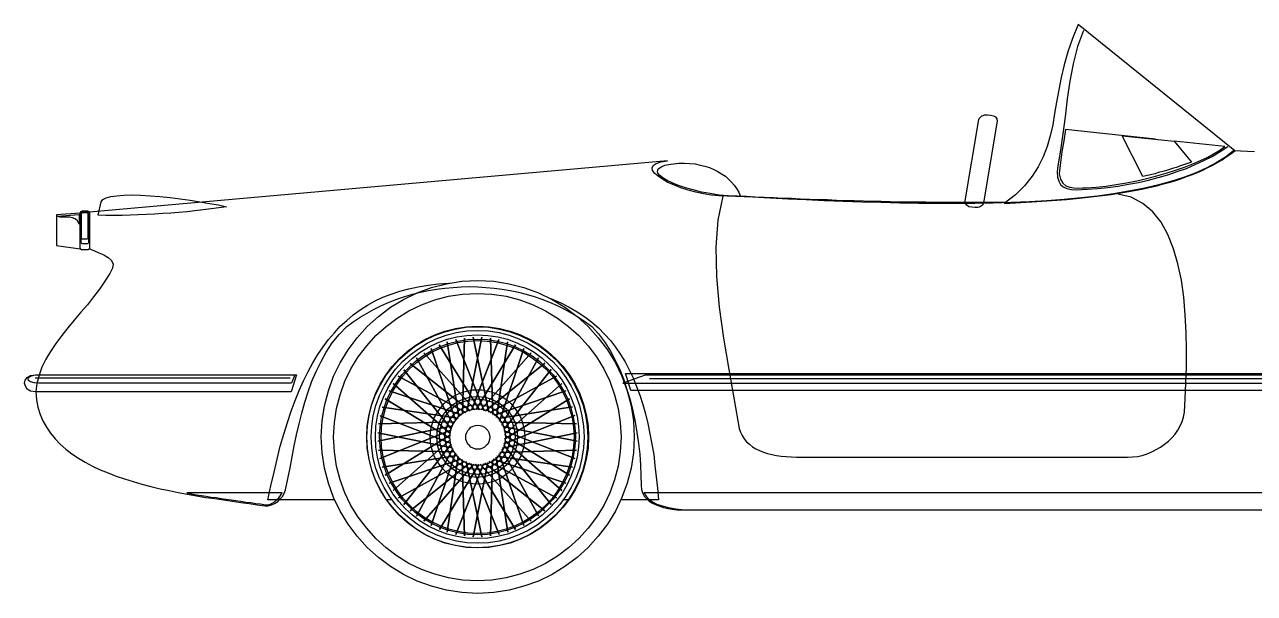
# Model space of a CAD drawing. Extents: x 9522 to 13341, y 14419 to 15540.
# Drawn here: x 9522 to 11902, y 14438 to 15540 of the extents above; entities that cross this region are included whole.
import ezdxf

# ---------------------------------------------------------------- set-up
doc = ezdxf.new("R2010")
doc.units = 0
doc.header["$LTSCALE"] = 100
doc.header["$MEASUREMENT"] = 0
doc.layers.add('LX-CAR', color=6, linetype='CONTINUOUS')

msp = doc.modelspace()

# ---------------------------------------------------------------- linework, layer by layer
at = {"layer": 'LX-CAR'}
for points in [[(11864.12, 15295.18), (11561.24, 15539.62), (11550.06, 15512.68), (11540.9, 15486.76), (11533.8, 15461.86), (11528.2, 15436.96), (11523.62, 15413.08), (11519.56, 15389.7), (11515.5, 15367.34), (11511.94, 15345.48), (11506.86, 15324.14), (11501.26, 15303.82), (11493.64, 15283.48), (11484, 15264.18), (11472.3, 15245.88), (11457.56, 15227.58), (11439.78, 15210.3), (11417.94, 15193.54), (11439.78, 15194.56), (11460.62, 15195.56), (11480.94, 15197.1), (11500.76, 15198.1), (11520.08, 15199.64), (11538.88, 15201.16), (11557.18, 15203.18), (11574.44, 15204.72), (11591.72, 15206.74), (11608.5, 15208.78), (11624.76, 15210.82), (11640, 15213.36), (11655.26, 15215.9), (11670, 15218.44), (11684.22, 15220.98), (11697.94, 15224.02), (11711.16, 15227.08), (11723.86, 15230.64), (11736.56, 15233.68), (11748.26, 15237.24), (11759.94, 15241.3), (11771.12, 15245.38), (11782.3, 15249.44), (11792.46, 15253.5), (11802.64, 15258.08), (11812.28, 15262.64), (11821.94, 15267.74), (11831.1, 15272.82), (11839.74, 15277.9), (11847.86, 15283.48), (11856.5, 15289.08), (11864.12, 15295.18)], [(11571.4, 15528.44), (11559.72, 15496.92), (11551.58, 15463.9), (11544.98, 15429.84), (11539.9, 15395.8), (11535.82, 15361.24), (11531.76, 15328.2), (11527.18, 15296.2), (11521.6, 15266.2), (11520.58, 15254.52), (11521.08, 15244.36), (11523.62, 15236.74), (11527.18, 15230.12), (11532.26, 15225.56), (11539.38, 15222), (11548.02, 15220.46), (11558.18, 15219.96), (11578.52, 15220.98), (11598.84, 15222.5), (11618.66, 15224.54), (11638.48, 15227.08), (11658.3, 15230.64), (11678.12, 15234.2), (11697.44, 15238.26), (11716.24, 15243.34), (11734.54, 15248.92), (11752.82, 15255.02), (11770.62, 15261.12), (11787.9, 15268.74), (11804.66, 15276.38), (11820.42, 15284.5), (11836.18, 15293.64), (11850.92, 15303.3)], [(11385.92, 15364.8), (11391.52, 15364.28), (11397.1, 15363.28), (11401.18, 15360.74), (11403.72, 15357.18), (11404.22, 15352.6), (11377.8, 15194.56), (11377.28, 15192.52), (11375.76, 15190.48), (11374.24, 15188.96), (11372.2, 15187.44), (11369.66, 15186.42), (11367.12, 15185.4), (11364.08, 15185.4), (11361.02, 15185.4), (11355.44, 15185.92), (11349.84, 15186.92), (11345.78, 15189.98), (11343.24, 15193.54), (11342.74, 15198.1), (11369.16, 15355.64), (11369.66, 15357.68), (11371.18, 15359.72), (11372.72, 15361.24), (11374.74, 15362.76), (11377.28, 15363.78), (11379.82, 15364.8), (11382.88, 15364.8), (11385.92, 15364.8)], [(11710.64, 15317.54), (11536.34, 15336.34), (11533.28, 15314.48), (11529.72, 15293.14), (11526.68, 15272.3), (11524.14, 15250.96), (11526.68, 15240.28), (11531.26, 15232.66), (11537.36, 15227.58), (11544.98, 15225.04), (11553.1, 15223.52), (11561.74, 15223), (11569.88, 15223.52), (11577, 15223.52), (11595.8, 15225.04), (11615.62, 15227.08), (11634.92, 15230.12), (11654.74, 15233.18), (11674.56, 15237.24), (11693.88, 15241.82), (11713.18, 15246.9), (11731.48, 15251.98), (11749.78, 15258.08), (11767.06, 15263.66), (11782.82, 15270.28), (11798.06, 15276.38), (11812.28, 15282.98), (11824.48, 15290.1), (11835.66, 15296.7), (11844.82, 15303.3), (11747.24, 15313.98), (11747.24, 15313.98)], [(11646.62, 15324.14), (11747.24, 15313.98), (11780.28, 15273.32), (11774.68, 15271.28), (11769.1, 15269.26), (11763, 15267.22), (11757.4, 15265.2), (11751.82, 15263.16), (11745.72, 15261.64), (11740.12, 15259.6), (11734.02, 15258.08), (11727.92, 15256.04), (11722.34, 15254.52), (11716.24, 15253), (11710.14, 15250.96), (11704.04, 15249.44), (11698.46, 15247.92), (11692.36, 15246.9), (11686.26, 15245.38), (11646.62, 15324.14)], [(11902.74, 15293.14), (11862.1, 15295.18), (11846.34, 15282.98), (11828.54, 15271.8), (11809.24, 15261.64), (11787.9, 15251.98), (11765.02, 15243.34), (11740.64, 15235.72), (11714.72, 15228.6), (11687.28, 15222.5), (11658.82, 15216.92), (11629.34, 15211.82), (11598.84, 15207.76), (11566.82, 15204.2), (11534.3, 15201.16), (11500.76, 15198.62), (11466.72, 15196.58), (11432.18, 15195.06), (11396.6, 15194.04), (11361.02, 15193.54), (11324.94, 15193.02), (11288.36, 15193.02), (11252.28, 15193.54), (11215.68, 15194.04), (11179.1, 15195.06), (11142.5, 15196.08), (11106.42, 15197.1), (11070.34, 15198.62), (11034.76, 15200.14), (10999.7, 15201.66), (10965.14, 15203.7), (10931.08, 15205.22), (10898.06, 15206.74), (10865.54, 15208.28), (10850.8, 15209.28), (10836.06, 15211.82), (10820.8, 15214.88), (10806.08, 15218.94), (10791.84, 15223.52), (10778.62, 15229.1), (10766.94, 15234.2), (10756.78, 15240.28), (10748.14, 15245.88), (10741.52, 15251.46), (10737.46, 15257.06), (10736.44, 15262.14), (10738.48, 15266.72), (10744.08, 15270.78), (10753.22, 15273.82), (10766.44, 15275.86), (9647.38, 15176.26), (9647.38, 15105.62), (9656.02, 15102.06), (9665.68, 15098), (9675.32, 15093.92), (9683.46, 15088.84), (9689.56, 15083.26), (9693.12, 15076.14), (9692.1, 15068), (9687.02, 15057.84), (9677.36, 15042.6), (9666.68, 15027.36), (9655, 15012.62), (9643.3, 14997.36), (9630.6, 14982.64), (9617.9, 14967.38), (9605.7, 14952.64), (9594.02, 14937.4), (9582.32, 14922.16), (9572.16, 14906.9), (9563.02, 14891.66), (9555.4, 14876.42), (9549.8, 14860.66), (9545.74, 14844.9), (9543.7, 14829.16), (9544.72, 14812.9)], [(11423.02, 15195.06), (11405.74, 15195.06), (11387.96, 15195.06), (11370.68, 15195.06), (11353.4, 15195.06), (11336.12, 15195.06), (11318.84, 15195.06), (11301.56, 15195.06), (11283.78, 15195.06), (11266.5, 15195.56), (11249.22, 15195.56), (11231.94, 15196.08), (11214.66, 15196.08), (11197.38, 15196.58), (11180.1, 15197.1), (11162.82, 15197.1), (11145.54, 15197.6), (11127.76, 15198.1), (11110.48, 15198.62), (11093.2, 15199.12), (11075.92, 15200.14), (11058.64, 15200.64), (11040.86, 15201.16), (11023.58, 15201.66), (11006.3, 15202.68), (10989.02, 15203.18), (10971.24, 15204.2), (10953.96, 15204.72), (10936.18, 15205.74), (10918.9, 15206.74), (10901.1, 15207.26), (10883.82, 15208.28), (10866.04, 15209.28), (10848.76, 15212.34), (10831.98, 15215.38), (10815.72, 15219.46), (10800.98, 15223.52), (10787.78, 15228.1), (10775.58, 15233.18), (10765.42, 15237.74), (10757.28, 15242.82), (10751.18, 15247.4), (10747.62, 15251.98), (10746.62, 15256.04), (10748.14, 15260.1), (10753.22, 15263.66), (10761.34, 15267.22), (10773.04, 15269.26), (10788.28, 15271.28), (10798.96, 15271.28), (10809.62, 15270.78), (10819.8, 15269.76), (10829.44, 15267.74), (10838.6, 15265.2), (10847.74, 15262.64), (10855.88, 15259.1), (10864, 15255.02), (10871.12, 15250.46), (10878.24, 15245.88), (10884.34, 15240.28), (10890.44, 15234.7), (10895.52, 15228.6), (10900.08, 15222), (10904.16, 15215.38), (10907.2, 15208.28)], [(11423.02, 15195.06), (11405.74, 15195.06), (11387.96, 15195.06), (11370.68, 15195.06), (11353.4, 15195.06), (11336.12, 15195.06), (11318.84, 15195.06), (11301.56, 15195.06), (11283.78, 15195.06), (11266.5, 15195.56), (11249.22, 15195.56), (11231.94, 15196.08), (11214.66, 15196.08), (11197.38, 15196.58), (11180.1, 15197.1), (11162.82, 15197.1), (11145.54, 15197.6), (11127.76, 15198.1), (11110.48, 15198.62), (11093.2, 15199.12), (11075.92, 15200.14), (11058.64, 15200.64), (11040.86, 15201.16), (11023.58, 15201.66), (11006.3, 15202.68), (10989.02, 15203.18), (10971.24, 15204.2), (10953.96, 15204.72), (10936.18, 15205.74), (10918.9, 15206.74), (10901.1, 15207.26), (10883.82, 15208.28), (10866.04, 15209.28), (10848.76, 15212.34), (10831.98, 15215.38), (10815.72, 15219.46), (10800.98, 15223.52), (10787.78, 15228.1), (10775.58, 15233.18), (10765.42, 15237.74), (10757.28, 15242.82), (10751.18, 15247.4), (10747.62, 15251.98), (10746.62, 15256.04), (10748.14, 15260.1), (10753.22, 15263.66), (10761.34, 15267.22), (10773.04, 15269.26), (10788.28, 15271.28), (10798.96, 15271.28), (10809.62, 15270.78), (10819.8, 15269.76), (10829.44, 15267.74), (10838.6, 15265.2), (10847.74, 15262.64), (10855.88, 15259.1), (10864, 15255.02), (10871.12, 15250.46), (10878.24, 15245.88), (10884.34, 15240.28), (10890.44, 15234.7), (10895.52, 15228.6), (10900.08, 15222), (10904.16, 15215.38), (10907.2, 15208.28)], [(11423.02, 15195.06), (11405.74, 15195.06), (11387.96, 15195.06), (11370.68, 15195.06), (11353.4, 15195.06), (11336.12, 15195.06), (11318.84, 15195.06), (11301.56, 15195.06), (11283.78, 15195.06), (11266.5, 15195.56), (11249.22, 15195.56), (11231.94, 15196.08), (11214.66, 15196.08), (11197.38, 15196.58), (11180.1, 15197.1), (11162.82, 15197.1), (11145.54, 15197.6), (11127.76, 15198.1), (11110.48, 15198.62), (11093.2, 15199.12), (11075.92, 15200.14), (11058.64, 15200.64), (11040.86, 15201.16), (11023.58, 15201.66), (11006.3, 15202.68), (10989.02, 15203.18), (10971.24, 15204.2), (10953.96, 15204.72), (10936.18, 15205.74), (10918.9, 15206.74), (10901.1, 15207.26), (10883.82, 15208.28), (10866.04, 15209.28), (10848.76, 15212.34), (10831.98, 15215.38), (10815.72, 15219.46), (10800.98, 15223.52), (10787.78, 15228.1), (10775.58, 15233.18), (10765.42, 15237.74), (10757.28, 15242.82), (10751.18, 15247.4), (10747.62, 15251.98), (10746.62, 15256.04), (10748.14, 15260.1), (10753.22, 15263.66), (10761.34, 15267.22), (10773.04, 15269.26), (10788.28, 15271.28), (10798.96, 15271.28), (10809.62, 15270.78), (10819.8, 15269.76), (10829.44, 15267.74), (10838.6, 15265.2), (10847.74, 15262.64), (10855.88, 15259.1), (10864, 15255.02), (10871.12, 15250.46), (10878.24, 15245.88), (10884.34, 15240.28), (10890.44, 15234.7), (10895.52, 15228.6), (10900.08, 15222), (10904.16, 15215.38), (10907.2, 15208.28)], [(10873.66, 15207.76), (10863.5, 15161), (10859.94, 15108.66), (10860.96, 15051.74), (10866.54, 14992.8), (10874.68, 14932.32), (10884.84, 14871.84), (10895.52, 14813.4), (10905.18, 14757.5), (10907.72, 14750.38), (10910.76, 14743.78), (10914.82, 14737.68), (10919.4, 14732.08), (10925, 14727), (10930.58, 14722.44), (10937.18, 14718.36), (10944.3, 14714.8), (10951.92, 14711.76), (10960.06, 14709.22), (10968.18, 14707.18), (10977.34, 14705.16), (10986.48, 14704.14), (10996.14, 14703.12), (11005.8, 14702.62), (11015.96, 14702.1), (11656.78, 14702.1), (11666.44, 14702.62), (11676.08, 14703.62), (11685.24, 14705.66), (11694.9, 14708.72), (11703.54, 14712.26), (11712.18, 14716.84), (11720.82, 14721.42), (11728.44, 14727), (11736.06, 14733.1), (11742.66, 14739.72), (11748.76, 14746.82), (11753.84, 14754.44), (11758.42, 14762.58), (11762.48, 14771.22), (11765.02, 14779.86), (11767.06, 14789), (11768.58, 14815.94), (11769.6, 14845.42), (11770.62, 14876.92), (11770.62, 14909.96), (11770.1, 14943.5), (11768.58, 14977.54), (11765.54, 15011.6), (11760.96, 15044.64), (11754.36, 15076.14), (11745.72, 15105.62), (11735.04, 15133.06), (11721.82, 15156.94), (11705.56, 15177.28), (11686.26, 15193.54), (11663.9, 15205.22), (11637.98, 15211.32)], [(9664.14, 15170.66), (9670.24, 15196.58), (9673.3, 15201.16), (9679.9, 15204.2), (9689.04, 15206.74), (9700.22, 15208.28), (9713.94, 15209.28), (9729.7, 15209.8), (9746.48, 15209.28), (9764.76, 15208.28), (9783.58, 15206.74), (9803.4, 15204.72), (9822.7, 15202.18), (9842.52, 15199.64), (9861.32, 15196.58), (9879.62, 15193.54), (9896.9, 15190.48), (9912.66, 15186.92), (9897.92, 15184.9), (9882.68, 15182.86), (9867.42, 15180.82), (9851.68, 15178.8), (9836.42, 15177.28), (9820.68, 15175.74), (9804.92, 15174.74), (9789.16, 15173.72), (9773.4, 15172.7), (9757.66, 15171.68), (9741.9, 15171.18), (9726.14, 15170.66), (9710.4, 15170.16), (9695.14, 15170.16), (9679.4, 15170.16), (9664.14, 15170.66)], [(9629.58, 15174.22), (9583.34, 15171.18), (9583.34, 15112.22), (9629.58, 15105.62), (9629.58, 15174.22)], [(9585.38, 15168.64), (9627.56, 15172.18), (9627.56, 15153.38), (9624, 15159.48), (9619.42, 15163.56), (9614.34, 15165.58), (9608.76, 15166.6), (9602.66, 15166.6), (9597.06, 15167.1), (9590.96, 15167.1), (9585.38, 15168.64)], [(9633.66, 15178.8), (9643.3, 15178.8), (9644.84, 15178.28), (9646.36, 15177.78), (9646.86, 15176.76), (9647.38, 15175.24), (9647.38, 15107.14), (9646.86, 15105.62), (9646.36, 15104.6), (9644.84, 15103.58), (9643.3, 15103.58), (9633.66, 15103.58), (9632.12, 15103.58), (9630.6, 15104.6), (9630.1, 15105.62), (9629.58, 15107.14), (9629.58, 15175.24), (9630.1, 15176.76), (9630.6, 15177.78), (9632.12, 15178.28), (9633.66, 15178.8)], [(9634.68, 15176.76), (9642.3, 15176.76), (9643.82, 15176.76), (9644.84, 15176.26), (9645.34, 15175.24), (9645.34, 15173.72), (9645.34, 15118.32), (9645.34, 15116.8), (9644.84, 15116.28), (9643.82, 15115.28), (9642.3, 15115.28), (9634.68, 15115.28), (9633.14, 15115.28), (9632.12, 15116.28), (9631.62, 15116.8), (9631.12, 15118.32), (9631.12, 15173.72), (9631.62, 15175.24), (9632.12, 15176.26), (9633.14, 15176.76), (9634.68, 15176.76)], [(9635.18, 15175.74), (9641.28, 15175.74), (9642.8, 15175.74), (9643.82, 15175.24), (9644.32, 15174.22), (9644.32, 15173.2), (9644.32, 15126.46), (9644.32, 15125.44), (9643.82, 15124.42), (9642.8, 15123.92), (9641.28, 15123.92), (9635.18, 15123.92), (9633.66, 15123.92), (9633.14, 15124.42), (9632.12, 15125.44), (9632.12, 15126.46), (9632.12, 15173.2), (9632.12, 15174.22), (9633.14, 15175.24), (9633.66, 15175.74), (9635.18, 15175.74)], [(9544.72, 14812.9), (9547.76, 14798.66), (9551.84, 14784.94), (9557.42, 14772.24), (9564.04, 14760.04), (9571.66, 14748.36), (9580.8, 14737.68), (9590.46, 14727), (9601.64, 14717.86), (9613.32, 14708.72), (9626.04, 14700.08), (9639.24, 14692.44), (9653.48, 14684.82), (9668.22, 14677.72), (9683.46, 14671.62), (9699.22, 14665.52), (9715.48, 14659.92), (9732.24, 14654.84), (9749.02, 14649.76), (9766.3, 14645.18), (9784.08, 14641.12), (9801.86, 14637.56), (9819.14, 14634), (9836.94, 14630.44), (9854.72, 14627.4), (9872.5, 14624.36), (9889.78, 14621.82), (9907.06, 14619.28), (9923.84, 14616.74), (9940.6, 14614.2), (9956.36, 14612.18), (9972.12, 14609.64), (9987.36, 14607.6), (9993.46, 14607.6), (9999.56, 14609.64), (10005.66, 14612.18), (10011.76, 14616.24), (10016.84, 14621.32), (10021.42, 14626.9), (10024.46, 14632.48), (10027, 14639.08), (10031.58, 14659.92), (10035.64, 14681.26), (10039.7, 14702.62), (10043.78, 14723.96), (10048.34, 14745.3), (10053.42, 14766.64), (10058.5, 14787.48), (10064.1, 14808.32), (10070.7, 14828.64), (10077.82, 14848.98), (10086.46, 14868.28), (10095.6, 14887.08), (10105.78, 14905.38), (10117.46, 14923.18), (10130.68, 14939.44), (10145.42, 14955.18), (10158.12, 14964.34), (10171.32, 14973.48), (10185.06, 14981.1), (10198.78, 14988.72), (10213, 14995.84), (10227.74, 15001.94), (10242.48, 15008.04), (10257.72, 15013.12), (10272.96, 15017.7), (10288.22, 15021.26), (10303.46, 15024.82), (10319.22, 15027.36), (10334.96, 15029.38), (10351.24, 15030.92), (10366.98, 15031.92), (10382.74, 15032.44), (10399, 15031.92), (10414.76, 15030.92), (10430.52, 15029.38), (10446.26, 15027.36), (10462.02, 15024.82), (10477.78, 15021.26), (10493.02, 15017.7), (10508.26, 15013.12), (10523, 15008.04), (10537.74, 15001.94), (10552.48, 14995.84), (10566.7, 14988.72), (10580.44, 14981.1), (10594.16, 14973.48), (10607.36, 14964.34), (10620.08, 14955.18), (10632.78, 14940.96), (10644.46, 14925.72), (10655.14, 14908.94), (10664.28, 14891.16), (10673.44, 14872.86), (10681.06, 14853.54), (10687.66, 14833.22), (10693.76, 14812.9), (10699.34, 14792.06), (10703.42, 14770.72), (10706.98, 14749.88), (10710.02, 14728.54), (10712.56, 14707.7), (10714.08, 14686.86), (10714.6, 14667.04), (10715.1, 14647.22), (10716.12, 14639.6), (10718.16, 14632.98), (10721.2, 14626.9), (10725.78, 14621.82), (10730.86, 14617.26), (10736.96, 14613.18), (10744.08, 14609.64), (10751.18, 14607.1), (10758.8, 14604.56), (10767.44, 14603.02), (10775.58, 14601.5), (10784.22, 14600.48), (10792.86, 14599.98), (10801.5, 14599.98), (10809.62, 14599.98), (10817.76, 14599.98), (12162.44, 14599.98)], [(10122.04, 14619.28), (9992.96, 14619.28), (9998.54, 14646.72), (10004.64, 14673.14), (10010.74, 14698.54), (10016.84, 14723.44), (10023.44, 14746.82), (10030.56, 14769.18), (10037.68, 14791.04), (10045.3, 14811.88), (10053.42, 14831.18), (10061.56, 14850), (10070.7, 14867.78), (10079.86, 14884.54), (10089.5, 14900.82), (10099.68, 14915.54), (10110.34, 14929.78), (10121.52, 14943), (10132.7, 14955.7), (10145.42, 14966.88), (10158.12, 14977.54), (10171.32, 14987.2), (10185.56, 14996.36), (10200.3, 15004.48), (10215.54, 15011.6), (10231.3, 15017.7), (10248.06, 15023.28), (10265.86, 15027.86), (10283.64, 15031.92), (10302.96, 15034.98), (10322.78, 15037.52), (10343.1, 15039.04), (10345.64, 15039.04), (10345.64, 15039.04)], [(10399, 15044.12), (10430, 15042.6), (10459.48, 15038.02), (10488.44, 15030.4), (10516.4, 15020.24), (10542.82, 15007.54), (10567.72, 14992.28), (10591.1, 14974.5), (10612.96, 14955.18), (10632.26, 14933.34), (10650.06, 14909.96), (10665.3, 14885.06), (10678, 14858.64), (10688.16, 14830.68), (10695.8, 14801.72), (10700.36, 14772.24), (10701.9, 14741.24), (10700.36, 14710.24), (10695.8, 14680.76), (10688.16, 14651.8), (10678, 14623.86), (10665.3, 14597.44), (10650.06, 14572.54), (10632.26, 14549.16), (10612.96, 14527.3), (10591.1, 14508), (10567.72, 14490.2), (10542.82, 14474.96), (10516.4, 14462.26), (10488.44, 14452.1), (10459.48, 14444.46), (10430, 14439.9), (10399, 14438.36), (10368, 14439.9), (10338.52, 14444.46), (10309.56, 14452.1), (10281.6, 14462.26), (10255.18, 14474.96), (10230.28, 14490.2), (10206.9, 14508), (10185.06, 14527.3), (10165.74, 14549.16), (10147.96, 14572.54), (10132.7, 14597.44), (10120, 14623.86), (10109.84, 14651.8), (10102.22, 14680.76), (10097.64, 14710.24), (10096.12, 14741.24), (10097.64, 14772.24), (10102.22, 14801.72), (10109.84, 14830.68), (10120, 14858.64), (10132.7, 14885.06), (10147.96, 14909.96), (10165.74, 14933.34), (10185.06, 14955.18), (10206.9, 14974.5), (10230.28, 14992.28), (10255.18, 15007.54), (10281.6, 15020.24), (10309.56, 15030.4), (10338.52, 15038.02), (10368, 15042.6), (10399, 15044.12)], [(10397.98, 15019.22), (10426.44, 15017.7), (10453.88, 15013.64), (10480.32, 15006.52), (10506.24, 14997.36), (10530.12, 14985.68), (10553.5, 14971.46), (10574.84, 14955.18), (10594.66, 14937.4), (10612.44, 14917.58), (10628.7, 14896.24), (10642.94, 14872.86), (10654.62, 14848.98), (10663.78, 14823.06), (10670.9, 14796.62), (10674.96, 14769.18), (10676.48, 14740.72), (10674.96, 14712.26), (10670.9, 14684.82), (10663.78, 14658.4), (10654.62, 14632.98), (10642.94, 14608.62), (10628.7, 14585.74), (10612.44, 14564.4), (10594.66, 14544.58), (10574.84, 14526.8), (10553.5, 14510.54), (10530.12, 14496.3), (10506.24, 14484.62), (10480.32, 14475.46), (10453.88, 14468.36), (10426.44, 14464.28), (10397.98, 14462.76), (10369.52, 14464.28), (10342.08, 14468.36), (10315.66, 14475.46), (10290.24, 14484.62), (10265.86, 14496.3), (10242.98, 14510.54), (10221.64, 14526.8), (10201.82, 14544.58), (10184.04, 14564.4), (10167.78, 14585.74), (10153.54, 14608.62), (10141.86, 14632.98), (10132.7, 14658.4), (10125.6, 14684.82), (10121.52, 14712.26), (10120, 14740.72), (10121.52, 14769.18), (10125.6, 14796.62), (10132.7, 14823.06), (10141.86, 14848.98), (10153.54, 14872.86), (10167.78, 14896.24), (10184.04, 14917.58), (10201.82, 14937.4), (10221.64, 14955.18), (10242.98, 14971.46), (10265.86, 14985.68), (10290.24, 14997.36), (10315.66, 15006.52), (10342.08, 15013.64), (10369.52, 15017.7), (10397.98, 15019.22)], [(10537.74, 15010.08), (10541.8, 15008.54), (10559.6, 15000.92), (10575.86, 14992.8), (10591.62, 14983.64), (10606.34, 14974), (10620.08, 14963.32), (10632.78, 14952.64), (10644.46, 14940.46), (10655.64, 14928.26), (10665.8, 14915.04), (10675.46, 14900.82), (10684.1, 14886.58), (10692.24, 14871.34), (10699.86, 14855.58), (10706.46, 14838.82), (10712.56, 14822.04), (10718.66, 14804.26), (10723.74, 14785.96), (10728.32, 14767.16), (10732.38, 14747.34), (10735.94, 14727.52), (10739.5, 14707.18), (10742.04, 14685.84), (10744.58, 14663.98), (10747.12, 14642.14), (10749.16, 14619.28), (10675.98, 14619.28), (10675.98, 14619.8)], [(10398.5, 14955.7), (10420.34, 14954.68), (10441.7, 14951.12), (10462.02, 14946.04), (10481.84, 14938.92), (10500.64, 14929.78), (10518.44, 14919.1), (10534.7, 14906.4), (10550.44, 14892.68), (10564.16, 14877.44), (10576.36, 14860.66), (10587.54, 14843.38), (10596.7, 14824.58), (10603.8, 14804.76), (10608.88, 14784.44), (10612.44, 14763.08), (10613.46, 14741.24), (10612.44, 14719.38), (10608.88, 14698.04), (10603.8, 14677.72), (10596.7, 14657.9), (10587.54, 14639.08), (10576.36, 14621.32), (10564.16, 14605.06), (10550.44, 14589.82), (10534.7, 14575.58), (10518.44, 14563.38), (10500.64, 14552.2), (10481.84, 14543.06), (10462.02, 14535.94), (10441.7, 14530.86), (10420.34, 14527.3), (10398.5, 14526.28), (10376.64, 14527.3), (10355.8, 14530.86), (10334.96, 14535.94), (10315.66, 14543.06), (10296.86, 14552.2), (10279.06, 14563.38), (10262.3, 14575.58), (10247.06, 14589.82), (10233.32, 14605.06), (10221.14, 14621.32), (10209.96, 14639.08), (10200.8, 14657.9), (10193.7, 14677.72), (10188.6, 14698.04), (10185.06, 14719.38), (10184.04, 14741.24), (10185.06, 14763.08), (10188.6, 14784.44), (10193.7, 14804.76), (10200.8, 14824.58), (10209.96, 14843.38), (10221.14, 14860.66), (10233.32, 14877.44), (10247.06, 14892.68), (10262.3, 14906.4), (10279.06, 14919.1), (10296.86, 14929.78), (10315.66, 14938.92), (10334.96, 14946.04), (10355.8, 14951.12), (10376.64, 14954.68), (10398.5, 14955.7)], [(10397.98, 14954.68), (10419.84, 14953.66), (10441.18, 14950.1), (10461.52, 14945.02), (10481.34, 14937.9), (10499.62, 14928.76), (10517.42, 14918.08), (10534.18, 14905.38), (10549.44, 14891.66), (10563.16, 14876.42), (10575.34, 14860.16), (10586.02, 14842.36), (10595.16, 14823.56), (10602.28, 14804.26), (10607.36, 14783.42), (10610.92, 14762.58), (10611.94, 14740.72), (10610.92, 14718.88), (10607.36, 14698.04), (10602.28, 14677.2), (10595.16, 14657.9), (10586.02, 14639.08), (10575.34, 14621.32), (10563.16, 14605.06), (10549.44, 14589.82), (10534.18, 14576.1), (10517.42, 14563.38), (10499.62, 14552.72), (10481.34, 14543.56), (10461.52, 14536.46), (10441.18, 14531.36), (10419.84, 14527.82), (10397.98, 14526.8), (10376.14, 14527.82), (10355.3, 14531.36), (10334.96, 14536.46), (10315.16, 14543.56), (10296.86, 14552.72), (10279.06, 14563.38), (10262.8, 14576.1), (10247.56, 14589.82), (10233.84, 14605.06), (10221.14, 14621.32), (10210.46, 14639.08), (10201.32, 14657.9), (10194.2, 14677.2), (10189.12, 14698.04), (10185.56, 14718.88), (10184.54, 14740.72), (10185.56, 14762.58), (10189.12, 14783.42), (10194.2, 14804.26), (10201.32, 14823.56), (10210.46, 14842.36), (10221.14, 14860.16), (10233.84, 14876.42), (10247.56, 14891.66), (10262.8, 14905.38), (10279.06, 14918.08), (10296.86, 14928.76), (10315.16, 14937.9), (10334.96, 14945.02), (10355.3, 14950.1), (10376.14, 14953.66), (10397.98, 14954.68)], [(10399, 14947.56), (10419.84, 14946.54), (10440.16, 14943.5), (10459.98, 14938.42), (10478.8, 14931.3), (10496.58, 14922.66), (10513.86, 14912), (10529.62, 14900.3), (10544.34, 14887.08), (10557.56, 14872.36), (10569.26, 14856.08), (10579.92, 14839.32), (10588.56, 14821.54), (10595.68, 14802.22), (10600.76, 14782.4), (10603.8, 14762.08), (10604.82, 14741.24), (10603.8, 14720.4), (10600.76, 14700.08), (10595.68, 14680.26), (10588.56, 14661.44), (10579.92, 14643.16), (10569.26, 14626.38), (10557.56, 14610.64), (10544.34, 14595.92), (10529.62, 14582.7), (10513.86, 14570.5), (10496.58, 14560.34), (10478.8, 14551.7), (10459.98, 14544.58), (10440.16, 14539.5), (10419.84, 14536.46), (10399, 14535.44), (10378.16, 14536.46), (10357.84, 14539.5), (10338.02, 14544.58), (10318.7, 14551.7), (10300.92, 14560.34), (10284.14, 14570.5), (10267.88, 14582.7), (10253.14, 14595.92), (10239.94, 14610.64), (10228.24, 14626.38), (10217.58, 14643.16), (10208.94, 14661.44), (10201.82, 14680.26), (10196.74, 14700.08), (10193.7, 14720.4), (10192.68, 14741.24), (10193.7, 14762.08), (10196.74, 14782.4), (10201.82, 14802.22), (10208.94, 14821.54), (10217.58, 14839.32), (10228.24, 14856.08), (10239.94, 14872.36), (10253.14, 14887.08), (10267.88, 14900.3), (10284.14, 14912), (10300.92, 14922.66), (10318.7, 14931.3), (10338.02, 14938.42), (10357.84, 14943.5), (10378.16, 14946.54), (10399, 14947.56)], [(10397.98, 14938.92), (10418.32, 14937.9), (10437.62, 14934.86), (10456.42, 14930.28), (10474.72, 14923.18), (10492, 14915.04), (10508.26, 14905.38), (10523.52, 14893.7), (10537.24, 14881), (10549.94, 14867.26), (10561.62, 14852.02), (10571.28, 14835.76), (10579.42, 14818.48), (10586.52, 14800.18), (10591.1, 14781.38), (10594.16, 14762.08), (10595.16, 14741.74), (10594.16, 14721.42), (10591.1, 14702.1), (10586.52, 14683.3), (10579.42, 14665), (10571.28, 14647.72), (10561.62, 14631.46), (10549.94, 14616.24), (10537.24, 14602.52), (10523.52, 14589.82), (10508.26, 14578.12), (10492, 14568.46), (10474.72, 14560.34), (10456.42, 14553.22), (10437.62, 14548.64), (10418.32, 14545.6), (10397.98, 14544.58), (10377.66, 14545.6), (10358.34, 14548.64), (10339.54, 14553.22), (10321.24, 14560.34), (10303.96, 14568.46), (10287.7, 14578.12), (10272.46, 14589.82), (10258.74, 14602.52), (10246.04, 14616.24), (10234.34, 14631.46), (10224.7, 14647.72), (10216.56, 14665), (10209.44, 14683.3), (10204.88, 14702.1), (10201.82, 14721.42), (10200.8, 14741.74), (10201.82, 14762.08), (10204.88, 14781.38), (10209.44, 14800.18), (10216.56, 14818.48), (10224.7, 14835.76), (10234.34, 14852.02), (10246.04, 14867.26), (10258.74, 14881), (10272.46, 14893.7), (10287.7, 14905.38), (10303.96, 14915.04), (10321.24, 14923.18), (10339.54, 14930.28), (10358.34, 14934.86), (10377.66, 14937.9), (10397.98, 14938.92)], [(10398.5, 14930.8), (10417.8, 14929.78), (10436.6, 14926.72), (10454.9, 14922.16), (10472.18, 14916.06), (10488.44, 14907.92), (10504.2, 14898.26), (10518.94, 14887.6), (10532.16, 14874.9), (10544.86, 14861.68), (10555.52, 14846.94), (10565.18, 14831.18), (10573.32, 14814.92), (10579.42, 14797.64), (10583.98, 14779.36), (10587.04, 14760.54), (10588.06, 14741.24), (10587.04, 14721.92), (10583.98, 14703.12), (10579.42, 14684.82), (10573.32, 14667.54), (10565.18, 14651.28), (10555.52, 14635.54), (10544.86, 14620.82), (10532.16, 14607.6), (10518.94, 14594.9), (10504.2, 14584.22), (10488.44, 14574.56), (10472.18, 14566.44), (10454.9, 14560.34), (10436.6, 14555.76), (10417.8, 14552.72), (10398.5, 14551.7), (10379.18, 14552.72), (10360.38, 14555.76), (10342.08, 14560.34), (10324.8, 14566.44), (10308.54, 14574.56), (10292.78, 14584.22), (10278.06, 14594.9), (10264.84, 14607.6), (10252.14, 14620.82), (10241.46, 14635.54), (10231.8, 14651.28), (10223.68, 14667.54), (10217.58, 14684.82), (10213, 14703.12), (10209.96, 14721.92), (10208.94, 14741.24), (10209.96, 14760.54), (10213, 14779.36), (10217.58, 14797.64), (10223.68, 14814.92), (10231.8, 14831.18), (10241.46, 14846.94), (10252.14, 14861.68), (10264.84, 14874.9), (10278.06, 14887.6), (10292.78, 14898.26), (10308.54, 14907.92), (10324.8, 14916.06), (10342.08, 14922.16), (10360.38, 14926.72), (10379.18, 14929.78), (10398.5, 14930.8)], [(10398.5, 14927.74), (10417.3, 14926.72), (10436.1, 14924.18), (10453.88, 14919.1), (10471.16, 14913), (10487.42, 14905.38), (10502.68, 14895.72), (10517.42, 14885.06), (10530.62, 14872.86), (10542.82, 14859.64), (10553.5, 14845.42), (10562.64, 14830.18), (10570.78, 14813.9), (10576.88, 14796.62), (10581.44, 14778.84), (10584.5, 14760.04), (10585.52, 14741.24), (10584.5, 14722.44), (10581.44, 14703.62), (10576.88, 14685.84), (10570.78, 14668.56), (10562.64, 14652.3), (10553.5, 14637.06), (10542.82, 14622.34), (10530.62, 14609.12), (10517.42, 14596.92), (10502.68, 14586.26), (10487.42, 14577.1), (10471.16, 14568.98), (10453.88, 14562.88), (10436.1, 14558.3), (10417.3, 14555.26), (10398.5, 14554.24), (10379.7, 14555.26), (10361.4, 14558.3), (10343.1, 14562.88), (10326.34, 14568.98), (10310.06, 14577.1), (10294.82, 14586.26), (10280.08, 14596.92), (10266.88, 14609.12), (10254.68, 14622.34), (10244, 14637.06), (10234.86, 14652.3), (10226.72, 14668.56), (10220.62, 14685.84), (10216.06, 14703.62), (10213, 14722.44), (10211.98, 14741.24), (10213, 14760.04), (10216.06, 14778.84), (10220.62, 14796.62), (10226.72, 14813.9), (10234.86, 14830.18), (10244, 14845.42), (10254.68, 14859.64), (10266.88, 14872.86), (10280.08, 14885.06), (10294.82, 14895.72), (10310.06, 14905.38), (10326.34, 14913), (10343.1, 14919.1), (10361.4, 14924.18), (10379.7, 14926.72), (10398.5, 14927.74)], [(10411.2, 14792.04), (10356.82, 14929.76), (10411.2, 14792.04)], [(10373.08, 14932.82), (10369.52, 14785.94), (10373.08, 14932.82)], [(10406.62, 14934.34), (10377.66, 14790.52), (10406.62, 14934.34)], [(10439.66, 14929.76), (10386.8, 14793.06), (10439.66, 14929.76)], [(10420.34, 14789), (10389.86, 14934.34), (10420.34, 14789)], [(10427.96, 14784.42), (10423.9, 14932.82), (10427.96, 14784.42)], [(10393.4, 14793.56), (10294.82, 14904.36), (10393.4, 14793.56)], [(10309.04, 14912.48), (10355.8, 14773.74), (10309.04, 14912.48)], [(10402.56, 14793.56), (10324.3, 14919.6), (10402.56, 14793.56)], [(10340.04, 14925.2), (10362.4, 14780.36), (10340.04, 14925.2)], [(10472.18, 14919.6), (10395.96, 14794.58), (10472.18, 14919.6)], [(10502.16, 14904.36), (10405.1, 14794.08), (10502.16, 14904.36)], [(10435.08, 14778.84), (10456.42, 14925.2), (10435.08, 14778.84)], [(10441.18, 14771.72), (10487.94, 14912.48), (10441.18, 14771.72)], [(10384.26, 14792.04), (10267.88, 14883.52), (10384.26, 14792.04)], [(10280.58, 14894.2), (10351.22, 14765.62), (10280.58, 14894.2)], [(10528.6, 14884.02), (10414.24, 14792.04), (10528.6, 14884.02)], [(10445.76, 14764.1), (10516.4, 14894.2), (10445.76, 14764.1)], [(10037.68, 14828.64), (9542.68, 14828.64), (9533.54, 14830.18), (9526.94, 14833.72), (9523.38, 14839.32), (9521.84, 14845.42), (9522.86, 14851), (9526.94, 14856.6), (9533.54, 14860.16), (9542.68, 14861.68), (10047.84, 14861.68), (10037.68, 14828.64)], [(10038.68, 14845.42), (9548.78, 14845.42), (9540.14, 14845.92), (9533.54, 14847.96), (9529.48, 14850.5), (9528.46, 14853.54), (9529.48, 14856.6), (9533.54, 14859.14), (9539.64, 14861.18), (9548.78, 14861.68), (10044.78, 14861.68), (10038.68, 14845.42)], [(9542.18, 14855.58), (10035.64, 14855.58)], [(10375.62, 14788.48), (10245.02, 14859.12), (10375.62, 14788.48)], [(10255.68, 14871.32), (10347.68, 14756.98), (10255.68, 14871.32)], [(10551.46, 14859.12), (10422.88, 14788.48), (10551.46, 14859.12)], [(10449.32, 14755.46), (10540.78, 14871.84), (10449.32, 14755.46)], [(10680.04, 14845.42), (12448.56, 14845.42), (12384.02, 14861.18), (10723.24, 14861.18), (10680.04, 14845.42)], [(10695.28, 14831.18), (10692.74, 14839.32), (10690.2, 14847.96), (10687.66, 14856.08), (10685.12, 14864.22), (12394.68, 14864.22), (12394.18, 14863.72), (12393.66, 14863.72), (12393.16, 14863.2), (12392.66, 14862.7), (12393.16, 14832.72), (12451.1, 14845.42), (12448.56, 14841.86), (12446.02, 14838.3), (12443.48, 14834.74), (12440.94, 14831.18), (10695.28, 14831.18)], [(10731.36, 14854.56), (12387.06, 14854.56)], [(10367.5, 14783.92), (10227.22, 14830.66), (10367.5, 14783.92)], [(10235.36, 14844.9), (10345.64, 14747.84), (10235.36, 14844.9)], [(10398.5, 14832.72), (10407.64, 14832.2), (10416.8, 14830.68), (10425.42, 14828.64), (10434.06, 14825.6), (10442.2, 14821.54), (10449.32, 14816.96), (10456.42, 14811.88), (10463.04, 14805.78), (10469.14, 14799.18), (10474.22, 14792.06), (10478.8, 14784.94), (10482.86, 14776.82), (10485.9, 14768.18), (10487.94, 14759.54), (10489.46, 14750.38), (10489.98, 14741.24), (10489.46, 14732.08), (10487.94, 14722.94), (10485.9, 14714.3), (10482.86, 14705.66), (10478.8, 14697.54), (10474.22, 14690.42), (10469.14, 14683.3), (10463.04, 14676.7), (10456.42, 14670.6), (10449.32, 14665.52), (10442.2, 14660.94), (10434.06, 14656.88), (10425.42, 14653.82), (10416.8, 14651.8), (10407.64, 14650.26), (10398.5, 14649.76), (10389.34, 14650.26), (10380.2, 14651.8), (10371.56, 14653.82), (10362.92, 14656.88), (10354.78, 14660.94), (10347.68, 14665.52), (10340.56, 14670.6), (10333.96, 14676.7), (10327.86, 14683.3), (10322.78, 14690.42), (10318.2, 14697.54), (10314.14, 14705.66), (10311.08, 14714.3), (10309.06, 14722.94), (10307.52, 14732.08), (10307.02, 14741.24), (10307.52, 14750.38), (10309.06, 14759.54), (10311.08, 14768.18), (10314.14, 14776.82), (10318.2, 14784.94), (10322.78, 14792.06), (10327.86, 14799.18), (10333.96, 14805.78), (10340.56, 14811.88), (10347.68, 14816.96), (10354.78, 14821.54), (10362.92, 14825.6), (10371.56, 14828.64), (10380.2, 14830.68), (10389.34, 14832.2), (10398.5, 14832.72)], [(10569.76, 14830.66), (10431.02, 14783.4), (10569.76, 14830.66)], [(10450.84, 14746.3), (10561.62, 14844.9), (10450.84, 14746.3)], [(10219.6, 14814.92), (10345.14, 14738.68), (10219.6, 14814.92)], [(10397.98, 14819.5), (10413.74, 14817.98), (10428.48, 14813.4), (10441.7, 14806.28), (10453.38, 14796.62), (10463.04, 14784.94), (10470.16, 14771.72), (10474.72, 14757), (10476.24, 14741.24), (10474.72, 14725.48), (10470.16, 14710.74), (10463.04, 14697.54), (10453.38, 14685.84), (10441.7, 14676.18), (10428.48, 14669.08), (10413.74, 14664.5), (10397.98, 14662.98), (10382.24, 14664.5), (10367.5, 14669.08), (10354.28, 14676.18), (10342.6, 14685.84), (10332.94, 14697.54), (10325.82, 14710.74), (10321.24, 14725.48), (10319.72, 14741.24), (10321.24, 14757), (10325.82, 14771.72), (10332.94, 14784.94), (10342.6, 14796.62), (10354.28, 14806.28), (10367.5, 14813.4), (10382.24, 14817.98), (10397.98, 14819.5)], [(10397.98, 14814.92), (10412.72, 14813.4), (10426.44, 14809.34), (10439.16, 14802.72), (10449.82, 14793.58), (10458.98, 14782.9), (10465.58, 14770.2), (10469.64, 14756.48), (10471.16, 14741.74), (10469.64, 14727), (10465.58, 14713.28), (10458.98, 14700.58), (10449.82, 14689.9), (10439.16, 14680.76), (10426.44, 14674.16), (10412.72, 14670.08), (10397.98, 14668.56), (10383.24, 14670.08), (10369.52, 14674.16), (10356.82, 14680.76), (10346.16, 14689.9), (10337, 14700.58), (10330.4, 14713.28), (10326.34, 14727), (10324.8, 14741.74), (10326.34, 14756.48), (10330.4, 14770.2), (10337, 14782.9), (10346.16, 14793.58), (10356.82, 14802.72), (10369.52, 14809.34), (10383.24, 14813.4), (10397.98, 14814.92)], [(10450.84, 14737.16), (10576.86, 14814.92), (10450.84, 14737.16)], [(10360.88, 14777.82), (10214.02, 14799.16), (10360.88, 14777.82)], [(10398.5, 14804.26), (10411.2, 14802.72), (10422.88, 14799.18), (10433.56, 14793.58), (10443.22, 14785.96), (10450.84, 14776.3), (10456.42, 14765.62), (10459.98, 14753.94), (10461.52, 14741.24), (10459.98, 14728.54), (10456.42, 14716.84), (10450.84, 14706.18), (10443.22, 14697.02), (10433.56, 14688.9), (10422.88, 14683.3), (10411.2, 14679.74), (10398.5, 14678.22), (10385.78, 14679.74), (10374.1, 14683.3), (10363.42, 14688.9), (10354.28, 14697.02), (10346.16, 14706.18), (10340.56, 14716.84), (10337, 14728.54), (10335.48, 14741.24), (10337, 14753.94), (10340.56, 14765.62), (10346.16, 14776.3), (10354.28, 14785.96), (10363.42, 14793.58), (10374.1, 14799.18), (10385.78, 14802.72), (10398.5, 14804.26)], [(10399, 14795.1), (10387.82, 14794.08), (10377.66, 14791.04), (10368.52, 14785.96), (10360.38, 14779.36), (10353.78, 14771.22), (10348.7, 14762.08), (10345.64, 14751.9), (10344.62, 14740.72), (10345.64, 14729.54), (10348.7, 14719.38), (10353.78, 14710.24), (10360.38, 14702.1), (10368.52, 14695.5), (10377.66, 14690.42), (10387.82, 14687.36), (10399, 14686.36), (10410.18, 14687.36), (10420.34, 14690.42), (10429.5, 14695.5), (10437.62, 14702.1), (10444.24, 14710.24), (10449.32, 14719.38), (10452.36, 14729.54), (10453.38, 14740.72), (10452.36, 14751.9), (10449.32, 14762.08), (10444.24, 14771.22), (10437.62, 14779.36), (10429.5, 14785.96), (10420.34, 14791.04), (10410.18, 14794.08), (10399, 14795.1)], [(10582.46, 14799.66), (10437.62, 14777.3), (10582.46, 14799.66)], [(10449.32, 14728.02), (10587.04, 14782.9), (10449.32, 14728.02)], [(10350.72, 14763.08), (10205.38, 14733.1), (10350.72, 14763.08)], [(10354.78, 14770.7), (10206.9, 14766.64), (10354.78, 14770.7)], [(10209.94, 14782.38), (10346.14, 14729.54), (10209.94, 14782.38)], [(10399, 14764.1), (10403.58, 14763.6), (10408.16, 14762.08), (10412.22, 14760.04), (10415.26, 14757), (10418.32, 14753.94), (10420.34, 14749.88), (10421.88, 14745.3), (10422.38, 14740.72), (10421.88, 14736.16), (10420.34, 14731.58), (10418.32, 14727.52), (10415.26, 14724.46), (10412.22, 14721.42), (10408.16, 14719.38), (10403.58, 14717.86), (10399, 14717.36), (10394.42, 14717.86), (10389.86, 14719.38), (10385.78, 14721.42), (10382.74, 14724.46), (10379.7, 14727.52), (10377.66, 14731.58), (10376.14, 14736.16), (10375.62, 14740.72), (10376.14, 14745.3), (10377.66, 14749.88), (10379.7, 14753.94), (10382.74, 14757), (10385.78, 14760.04), (10389.86, 14762.08), (10394.42, 14763.6), (10399, 14764.1)], [(10590.08, 14766.64), (10443.22, 14770.2), (10590.08, 14766.64)], [(10591.6, 14733.1), (10447.78, 14761.56), (10591.6, 14733.1)], [(10205.38, 14749.36), (10349.2, 14720.38), (10205.38, 14749.36)], [(10347.16, 14754.44), (10209.44, 14699.56), (10347.16, 14754.44)], [(10346.14, 14745.3), (10219.6, 14667.02), (10346.14, 14745.3)], [(10346.14, 14736.14), (10235.36, 14637.58), (10346.14, 14736.14)], [(10446.26, 14719.38), (10591.6, 14749.36), (10446.26, 14719.38)], [(10587.04, 14699.56), (10450.32, 14752.92), (10587.04, 14699.56)], [(10576.86, 14667.54), (10451.86, 14743.76), (10576.86, 14667.54)], [(10206.9, 14715.82), (10353.26, 14712.26), (10206.9, 14715.82)], [(10347.68, 14727), (10255.68, 14610.64), (10347.68, 14727)], [(10350.72, 14718.36), (10280.58, 14587.76), (10350.72, 14718.36)], [(10441.68, 14711.24), (10590.08, 14715.82), (10441.68, 14711.24)], [(10516.4, 14588.28), (10445.76, 14716.84), (10516.4, 14588.28)], [(10541.3, 14610.64), (10449.32, 14725.48), (10541.3, 14610.64)], [(10561.62, 14637.58), (10451.34, 14734.1), (10561.62, 14637.58)], [(10214.02, 14682.78), (10359.36, 14705.14), (10214.02, 14682.78)], [(10227.22, 14651.78), (10365.96, 14698.54), (10227.22, 14651.78)], [(10245.52, 14623.34), (10373.58, 14693.96), (10245.52, 14623.34)], [(10267.88, 14598.44), (10382.74, 14690.4), (10267.88, 14598.44)], [(10294.82, 14578.12), (10391.38, 14688.38), (10294.82, 14578.12)], [(10355.8, 14710.22), (10309.04, 14569.98), (10355.8, 14710.22)], [(10324.8, 14562.36), (10401.04, 14687.86), (10324.8, 14562.36)], [(10361.4, 14703.62), (10340.04, 14556.76), (10361.4, 14703.62)], [(10356.82, 14552.7), (10410.18, 14689.38), (10356.82, 14552.7)], [(10368.5, 14697.52), (10373.08, 14549.66), (10368.5, 14697.52)], [(10376.64, 14693.46), (10406.62, 14548.12), (10376.64, 14693.46)], [(10385.28, 14689.9), (10440.16, 14552.7), (10385.28, 14689.9)], [(10390.36, 14548.12), (10418.82, 14691.92), (10390.36, 14548.12)], [(10394.42, 14688.88), (10472.18, 14562.36), (10394.42, 14688.88)], [(10403.58, 14688.88), (10502.16, 14578.12), (10403.58, 14688.88)], [(10412.72, 14690.4), (10529.1, 14598.44), (10412.72, 14690.4)], [(10421.36, 14693.96), (10551.46, 14623.34), (10421.36, 14693.96)], [(10423.9, 14549.66), (10427.46, 14696.5), (10423.9, 14549.66)], [(10428.98, 14698.54), (10569.76, 14651.78), (10428.98, 14698.54)], [(10456.94, 14556.76), (10434.58, 14702.1), (10456.94, 14556.76)], [(10436.1, 14704.12), (10582.46, 14682.78), (10436.1, 14704.12)], [(10487.94, 14569.98), (10440.68, 14708.7), (10487.94, 14569.98)], [(9835.92, 14632.98), (9845.06, 14631.46), (9854.72, 14629.44), (9864.38, 14627.9), (9873.52, 14626.38), (9883.18, 14624.86), (9892.84, 14623.86), (9902.5, 14622.34), (9912.14, 14620.82), (9921.8, 14619.28), (9930.96, 14618.28), (9940.6, 14616.74), (9950.26, 14615.22), (9959.92, 14614.2), (9969.58, 14612.68), (9978.72, 14611.66), (9988.38, 14610.14), (9992.44, 14610.14), (9997.02, 14611.16), (10001.08, 14613.18), (10005.66, 14615.74), (10009.72, 14619.28), (10013.78, 14623.36), (10017.34, 14627.9), (10020.4, 14632.98), (9835.92, 14632.98)], [(10233.32, 14619.8), (10222.66, 14619.28), (10222.66, 14619.28)], [(10574.84, 14619.28), (10564.16, 14619.28), (10564.16, 14619.8)], [(10720.7, 14632.98), (10724.76, 14626.38), (10729.84, 14620.82), (10736.96, 14615.74), (10745.6, 14611.16), (10755.76, 14607.6), (10767.96, 14604.56), (10782.18, 14602), (10798.44, 14599.98), (12164.46, 14600.48)], [(12252.38, 14632.98), (10720.7, 14632.98)]]:
    msp.add_lwpolyline(points, dxfattribs=at)

doc.saveas('drawing.dxf')
